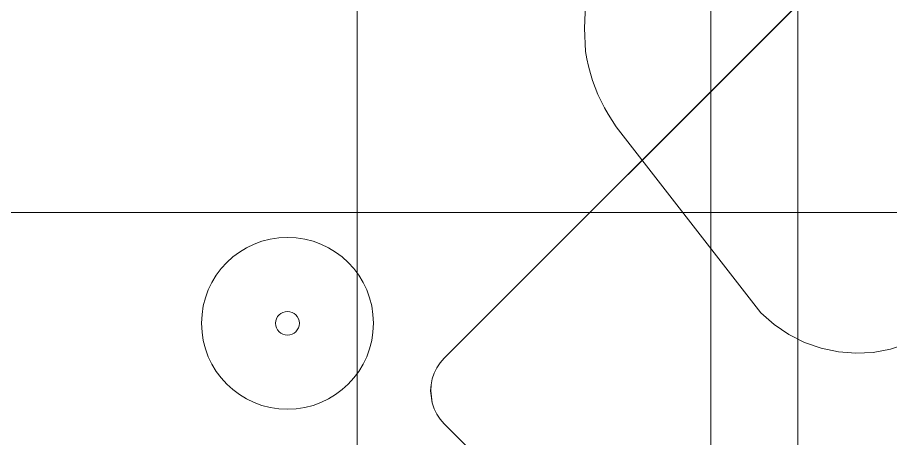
# Model space of a CAD drawing. Extents: x -566 to 72611, y -487 to 32334.
# Drawn here: x 158.41 to 183.16, y 123.73 to 135.67 of the extents above; entities that cross this region are included whole.
import ezdxf

# ---------------------------------------------------------------- set-up
doc = ezdxf.new("R2010")
doc.units = 0
doc.header["$LTSCALE"] = 0.5
doc.header["$MEASUREMENT"] = 0
doc.layers.add('ceilling', color=141, linetype='CONTINUOUS', lineweight=18)
doc.layers.add('light', color=141, linetype='CONTINUOUS', lineweight=20)
doc.layers.add('floor', color=7, linetype='CONTINUOUS', lineweight=5, true_color=0xcfcfcf)
doc.layers.add('layout', color=7, linetype='CONTINUOUS', lineweight=5, true_color=0xcfcfcf)

msp = doc.modelspace()

# ---------------------------------------------------------------- hatches: boundary and pattern name
at = {"layer": 'floor'}
h = msp.add_hatch(dxfattribs=at)
h.set_pattern_fill('ANSI37', color=256, scale=100, angle=45)
h.set_pattern_definition([(90, (243.028, 267.632), (-12.5, 9e-16), []), (180, (243.028, 267.632), (-9e-16, -12.5), [])])
h.paths.add_polyline_path([(253.46925, 349.5), (154.11744, 349.5), (154.11744, 348.5), (101.14781, 348.5), (101.14781, 349.5), (0, 349.5), (0, 344.5), (36, 344.5, -0.33835703), (0, 308.66941), (0, 308.5), (0, 173.75), (253.46925, 173.75)])
h.paths.add_polyline_path([(36, 344.5), (0, 344.5), (0, 308.66941, 0.33835703)], flags=17)
h.paths.add_polyline_path([(253.46925, 173.75), (0, 173.75), (0, 173.74997), (0, 169.75), (253.46925, 169.75)])
h.paths.add_polyline_path([(253.46925, 169.75), (0, 169.75), (0, 149.21137), (36, 149.21137, -0.33835703), (0, 113.38078), (0, 113.21137), (0, 29.94998), (0, -5), (253.46925, -5)])
h.paths.add_polyline_path([(36, 149.21137), (0, 149.21137), (0, 113.38078, 0.33835703)], flags=17)
h.paths.add_polyline_path([(575.25, 169.75), (510, 169.75), (474.75, 169.75), (327.5, 169.75), (285.46925, 169.75), (285.46925, 165.75), (253.46925, 165.75), (253.46925, -5), (263.99725, -5), (263.99725, 95.99051), (287, 95.99051), (287, 97.5), (292, 97.5), (292, -5), (341.25, -5), (341.25, 13.02988), (341.25012, 15.02988), (346.24839, 15.02988, 0.36108524), (374.08728, 41.24999), (346.25012, 41.24999), (346.25012, 42.99999), (341.25, 42.99999), (341.25, 44.99999), (341.25, 97.5), (357.75, 97.5), (405.75, 97.5), (575.25, 97.5)])

# ---------------------------------------------------------------- linework, layer by layer
at = {"layer": 'ceilling'}
msp.add_line((178.06343, 169.75), (178.06343, -5), dxfattribs=at)
at = {"layer": 'layout'}
for points in [[(170.50819, 126.00969, -69.72025), (191.31363, 146.81773, -69.73263), (170.50681, 126.0109, -69.73263)], [(191.31363, 146.81773, -69.73263), (170.50819, 126.00969, -69.72025), (191.31493, 146.81643, -69.72025)], [(174.51427, 136.0338, -80.51045), (174.51427, 136.0338, -80.51045), (174.48606, 135.36845, -80.51045), (174.51427, 136.0338, -79.38364)], [(174.48606, 135.36845, -79.38364), (174.48606, 135.36845, -79.38364), (174.51427, 136.0338, -79.38364), (174.48606, 135.36845, -80.51045)], [(174.51546, 134.70206, -80.51045), (174.51546, 134.70206, -80.51045), (174.51546, 134.70206, -79.38364), (174.48606, 135.36845, -80.51045)], [(174.48606, 135.36845, -79.38364), (174.48606, 135.36845, -79.38364), (174.48606, 135.36845, -80.51045), (174.51546, 134.70206, -79.38364)], [(174.55222, 134.49494, -80.51045), (174.55222, 134.49494, -80.51045), (174.55222, 134.49494, -79.38364), (174.51546, 134.70206, -80.51045)], [(174.51546, 134.70206, -79.38364), (174.51546, 134.70206, -79.38364), (174.51546, 134.70206, -80.51045), (174.55222, 134.49494, -79.38364)], [(174.59775, 134.28949, -80.51045), (174.59775, 134.28949, -80.51045), (174.59775, 134.28949, -79.38364), (174.55222, 134.49494, -80.51045)], [(174.55222, 134.49494, -79.38364), (174.55222, 134.49494, -79.38364), (174.55222, 134.49494, -80.51045), (174.59775, 134.28949, -79.38364)], [(174.65205, 134.08587, -80.51045), (174.65205, 134.08587, -80.51045), (174.65205, 134.08587, -79.38364), (174.59775, 134.28949, -80.51045)], [(174.59775, 134.28949, -79.38364), (174.59775, 134.28949, -79.38364), (174.59775, 134.28949, -80.51045), (174.65205, 134.08587, -79.38364)], [(174.7149, 133.88474, -80.51045), (174.7149, 133.88474, -80.51045), (174.7149, 133.88474, -79.38364), (174.65205, 134.08587, -80.51045)], [(174.65205, 134.08587, -79.38364), (174.65205, 134.08587, -79.38364), (174.65205, 134.08587, -80.51045), (174.7149, 133.88474, -79.38364)], [(174.78625, 133.68621, -80.51045), (174.78625, 133.68621, -80.51045), (174.78625, 133.68621, -79.38364), (174.7149, 133.88474, -80.51045)], [(174.7149, 133.88474, -79.38364), (174.7149, 133.88474, -79.38364), (174.7149, 133.88474, -80.51045), (174.78625, 133.68621, -79.38364)], [(174.86607, 133.49078, -80.51045), (174.86607, 133.49078, -80.51045), (174.86607, 133.49078, -79.38364), (174.78625, 133.68621, -80.51045)], [(174.78625, 133.68621, -79.38364), (174.78625, 133.68621, -79.38364), (174.78625, 133.68621, -80.51045), (174.86607, 133.49078, -79.38364)], [(174.95402, 133.29878, -80.51045), (174.95402, 133.29878, -80.51045), (174.95402, 133.29878, -79.38364), (174.86607, 133.49078, -80.51045)], [(174.86607, 133.49078, -79.38364), (174.86607, 133.49078, -79.38364), (174.86607, 133.49078, -80.51045), (174.95402, 133.29878, -79.38364)], [(175.05008, 133.11056, -80.51045), (175.05008, 133.11056, -80.51045), (175.05008, 133.11056, -79.38364), (174.95402, 133.29878, -80.51045)], [(174.95402, 133.29878, -79.38364), (174.95402, 133.29878, -79.38364), (174.95402, 133.29878, -80.51045), (175.05008, 133.11056, -79.38364)], [(175.15406, 132.92642, -80.51045), (175.15406, 132.92642, -80.51045), (175.15406, 132.92642, -79.38364), (175.05008, 133.11056, -80.51045)], [(175.05008, 133.11056, -79.38364), (175.05008, 133.11056, -79.38364), (175.05008, 133.11056, -80.51045), (175.15406, 132.92642, -79.38364)], [(175.26568, 132.74679, -80.51045), (175.26568, 132.74679, -80.51045), (175.26568, 132.74679, -79.38364), (175.15406, 132.92642, -80.51045)], [(175.15406, 132.92642, -79.38364), (175.15406, 132.92642, -79.38364), (175.15406, 132.92642, -80.51045), (175.26568, 132.74679, -79.38364)], [(175.38487, 132.57194, -80.51045), (175.38487, 132.57194, -80.51045), (175.38487, 132.57194, -79.38364), (175.26568, 132.74679, -80.51045)], [(175.26568, 132.74679, -79.38364), (175.26568, 132.74679, -79.38364), (175.26568, 132.74679, -80.51045), (175.38487, 132.57194, -79.38364)], [(175.51127, 132.40221, -80.51045), (175.51127, 132.40221, -80.51045), (175.51127, 132.40221, -79.38364), (175.38487, 132.57194, -80.51045)], [(175.38487, 132.57194, -79.38364), (175.38487, 132.57194, -79.38364), (175.38487, 132.57194, -80.51045), (175.51127, 132.40221, -79.38364)], [(179.48602, 127.29283, -80.51045), (179.48602, 127.29283, -80.51045), (179.48602, 127.29283, -79.38364), (175.51127, 132.40221, -80.51045)], [(175.51127, 132.40221, -79.38364), (175.51127, 132.40221, -79.38364), (175.51127, 132.40221, -80.51045), (179.48602, 127.29283, -79.38364)], [(179.86151, 126.9611, -80.51045), (179.86151, 126.9611, -80.51045), (179.86151, 126.9611, -79.38364), (179.48602, 127.29283, -80.51045)], [(179.48602, 127.29283, -79.38364), (179.48602, 127.29283, -79.38364), (179.48602, 127.29283, -80.51045), (179.86151, 126.9611, -79.38364)], [(180.27626, 126.68035, -80.51045), (180.27626, 126.68035, -80.51045), (180.27626, 126.68035, -79.38364), (179.86151, 126.9611, -80.51045)], [(179.86151, 126.9611, -79.38364), (179.86151, 126.9611, -79.38364), (179.86151, 126.9611, -80.51045), (180.27626, 126.68035, -79.38364)], [(180.7229, 126.45545, -80.51045), (180.7229, 126.45545, -80.51045), (180.7229, 126.45545, -79.38364), (180.27626, 126.68035, -80.51045)], [(180.27626, 126.68035, -79.38364), (180.27626, 126.68035, -79.38364), (180.27626, 126.68035, -80.51045), (180.7229, 126.45545, -79.38364)], [(181.19399, 126.29018, -80.51045), (181.19399, 126.29018, -80.51045), (181.19399, 126.29018, -79.38364), (180.7229, 126.45545, -80.51045)], [(180.7229, 126.45545, -79.38364), (180.7229, 126.45545, -79.38364), (180.7229, 126.45545, -80.51045), (181.19399, 126.29018, -79.38364)], [(181.68148, 126.18741, -80.51045), (181.68148, 126.18741, -80.51045), (181.68148, 126.18741, -79.38364), (181.19399, 126.29018, -80.51045)], [(181.19399, 126.29018, -79.38364), (181.19399, 126.29018, -79.38364), (181.19399, 126.29018, -80.51045), (181.68148, 126.18741, -79.38364)], [(182.67172, 126.17532, -80.51045), (182.67172, 126.17532, -80.51045), (183.15768, 126.26617, -80.51045), (182.67172, 126.17532, -79.38364)], [(183.15768, 126.26617, -79.38364), (183.15768, 126.26617, -79.38364), (182.67172, 126.17532, -79.38364), (183.15768, 126.26617, -80.51045)], [(183.15768, 126.26617, -80.51045), (183.15768, 126.26617, -80.51045), (183.6264, 126.41993, -80.51045), (183.15768, 126.26617, -79.38364)], [(183.6264, 126.41993, -79.38364), (183.6264, 126.41993, -79.38364), (183.15768, 126.26617, -79.38364), (183.6264, 126.41993, -80.51045)], [(170.39485, 125.88048, -69.72025), (170.50681, 126.0109, -69.73263), (170.39343, 125.88156, -69.73263)], [(170.50681, 126.0109, -69.73263), (170.39485, 125.88048, -69.72025), (170.50819, 126.00969, -69.72025)], [(182.17681, 126.14893, -80.51045), (182.17681, 126.14893, -80.51045), (182.17681, 126.14893, -79.38364), (181.68148, 126.18741, -80.51045)], [(181.68148, 126.18741, -79.38364), (181.68148, 126.18741, -79.38364), (181.68148, 126.18741, -80.51045), (182.17681, 126.14893, -79.38364)], [(182.17681, 126.14893, -80.51045), (182.17681, 126.14893, -80.51045), (182.67172, 126.17532, -80.51045), (182.17681, 126.14893, -79.38364)], [(182.67172, 126.17532, -79.38364), (182.67172, 126.17532, -79.38364), (182.17681, 126.14893, -79.38364), (182.67172, 126.17532, -80.51045)], [(170.29943, 125.73767, -69.72025), (170.39343, 125.88156, -69.73263), (170.29783, 125.73857, -69.73263)], [(170.39343, 125.88156, -69.73263), (170.29943, 125.73767, -69.72025), (170.39485, 125.88048, -69.72025)], [(170.16823, 125.42088, -69.72025), (170.22175, 125.58419, -69.73263), (170.16642, 125.42132, -69.73263)], [(170.22175, 125.58419, -69.73263), (170.16823, 125.42088, -69.72025), (170.22343, 125.58355, -69.72025)], [(170.22343, 125.58355, -69.72025), (170.29783, 125.73857, -69.73263), (170.22175, 125.58419, -69.73263)], [(170.29783, 125.73857, -69.73263), (170.22343, 125.58355, -69.72025), (170.29943, 125.73767, -69.72025)], [(170.12339, 125.08093, -69.72025), (170.13284, 125.25257, -69.73263), (170.12166, 125.08093, -69.73263)], [(170.13284, 125.25257, -69.73263), (170.12339, 125.08093, -69.72025), (170.13465, 125.25231, -69.72025)], [(170.13465, 125.25231, -69.72025), (170.16642, 125.42132, -69.73263), (170.13284, 125.25257, -69.73263)], [(170.16642, 125.42132, -69.73263), (170.13465, 125.25231, -69.72025), (170.16823, 125.42088, -69.72025)], [(170.1665, 124.74053, -69.73263), (170.12339, 125.08093, -69.72025), (170.12166, 125.08093, -69.73263)], [(170.22175, 124.57757, -69.73263), (170.16814, 124.74097, -69.72025), (170.1665, 124.74053, -69.73263)], [(170.29783, 124.42328, -69.73263), (170.22343, 124.5783, -69.72025), (170.22175, 124.57757, -69.73263)], [(170.22343, 124.5783, -69.72025), (170.29783, 124.42328, -69.73263), (170.29934, 124.42418, -69.72025)], [(170.39339, 124.28025, -69.73263), (170.29934, 124.42418, -69.72025), (170.29783, 124.42328, -69.73263)], [(170.39485, 124.28137, -69.72025), (170.3012, 124.42526, -69.71432), (170.29934, 124.42418, -69.72025)], [(170.29934, 124.42418, -69.72025), (170.39339, 124.28025, -69.73263), (170.39485, 124.28137, -69.72025)], [(170.50685, 124.15091, -69.73263), (170.39485, 124.28137, -69.72025), (170.39339, 124.28025, -69.73263)], [(170.50819, 124.15216, -69.72025), (170.39654, 124.28262, -69.71432), (170.39485, 124.28137, -69.72025)], [(170.39485, 124.28137, -69.72025), (170.50685, 124.15091, -69.73263), (170.50819, 124.15216, -69.72025)], [(181.76739, 112.89037, -69.73263), (170.50819, 124.15216, -69.72025), (170.50685, 124.15091, -69.73263)]]:
    msp.add_3dface(points, dxfattribs=at)
at = {"layer": 'light', "color": 9, "true_color": 0xc9c9c9}
for radius in [2.43618, 0.33629]:
    msp.add_circle((166.06343, 127), radius, dxfattribs=at)

doc.saveas('drawing.dxf')
